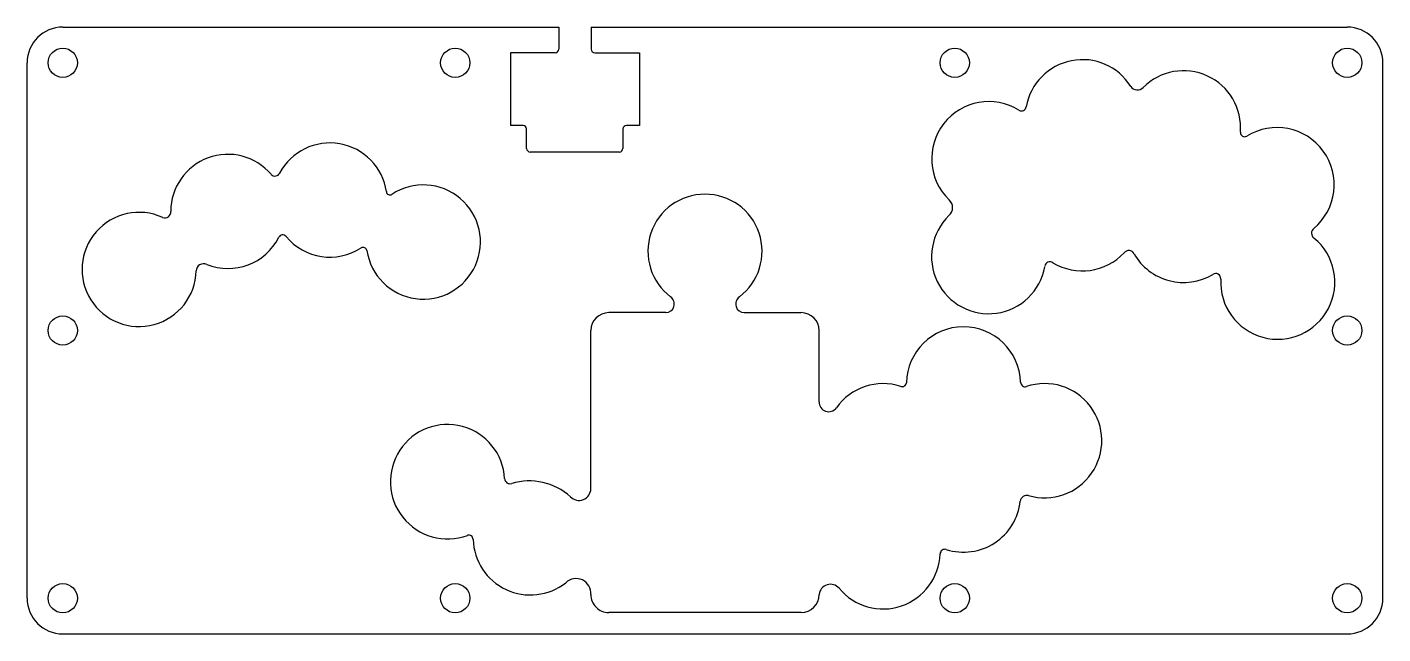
# Model space of a CAD drawing. Header units: millimetres. Extents: x 0 to 380, y 0 to 170.
import ezdxf

# ---------------------------------------------------------------- set-up
doc = ezdxf.new("R2010")
doc.units = ezdxf.units.MM
doc.layers.get('0').update_dxf_attribs({"lineweight": 25, "true_color": 0xffffff})

msp = doc.modelspace()

# ---------------------------------------------------------------- linework, layer by layer
for p, q in [((10, 170), (149, 170)), ((149, 170), (149, 163.8)), ((158.1, 170), (370, 170)), ((158.1, 170), (158.1, 163.8)), ((0, 10), (0, 160)), ((148, 162.8), (135.5, 162.8)), ((135.5, 162.8), (135.5, 142.45)), ((159.1, 162.8), (171.6, 162.8)), ((171.6, 162.8), (171.6, 142.45)), ((380, 10), (380, 160)), ((139, 142.45), (135.5, 142.45)), ((140, 136), (140, 141.45)), ((167, 141.45), (167, 136)), ((171.6, 142.45), (168, 142.45)), ((166, 135), (141, 135)), ((179, 90), (163, 90)), ((201, 90), (217, 90)), ((158, 40.7), (158, 85)), ((222, 65), (222, 85)), ((217, 6), (163, 6)), ((10, 0), (370, 0))]:
    msp.add_line(p, q)
for centre in [(10, 160), (120, 160), (260, 160), (370, 160), (10, 85), (370, 85), (10, 10), (120, 10), (260, 10), (370, 10)]:
    msp.add_circle(centre, 4.1)
for centre, radius, start, end in [((10, 160), 10, 90, 180), ((370, 160), 10, 0, 90), ((147.97, 163.83), 1.03, 271.54, 358.46), ((159.13, 163.83), 1.03, 181.54, 268.46), ((295.78, 144.9), 15.99, 32.1195, 169.9132), ((324.13, 141.77), 16, 355.6529, 134.9374), ((311.2, 154.61), 2.23, 212.9384, 316.9539), ((269.54, 133.11), 16.01, 58.0975, 226.0157), ((278.68, 147.9), 1.38, 240.5798, 351.6318), ((138.97, 141.42), 1.03, 1.54, 88.46), ((168.03, 141.42), 1.03, 91.54, 178.46), ((350.35, 125.86), 16, 309.8666, 122.1453), ((84.89, 121.55), 16, 8.4503, 151.8353), ((341.31, 140.52), 1.23, 178.3767, 295.4171), ((56.26, 118.36), 16, 40.5365, 180), ((141.03, 136.03), 1.03, 181.54, 268.46), ((165.97, 136.03), 1.03, 271.54, 358.46), ((69.49, 129.72), 1.44, 222.3201, 334.3032), ((111.07, 109.78), 16, 188.374, 123.4883), ((101.7, 123.96), 0.993, 183.2439, 302.6575), ((190, 107.19), 16, 307.0205, 232.9795), ((31.39, 102.1), 16, 65.6267, 358.4984), ((38.59, 118.24), 1.68, 249.1613, 3.9499), ((256.5, 119.42), 2.9, 310.3146, 48.4956), ((269.5, 105.71), 16, 134.0724, 349.8013), ((56.27, 118.35), 15.99, 248.2394, 333.1462), ((71.62, 110.6), 1.2, 36.977, 154.1817), ((84.89, 121.58), 16.02, 219.7859, 302.8808), ((350.53, 98.55), 16, 176.9208, 50.5682), ((361.69, 112.28), 1.69, 129.7091, 233.7246), ((94.17, 107.19), 1.1, 13.5834, 121.8533), ((295.78, 117.69), 16, 238.8159, 316.9459), ((308.77, 105.76), 1.64, 26.0102, 142.3659), ((324.13, 114.48), 16.02, 209.9541, 300.7651), ((49.44, 101.65), 2.06, 63.9265, 179.1431), ((286.71, 102.78), 1.46, 57.0686, 171.0524), ((333.13, 99.54), 1.43, 354.8583, 124.5041), ((178.97, 92.43), 2.43, 270.7023, 54.9004), ((201.03, 92.43), 2.43, 125.0996, 269.2977), ((163, 85), 5, 90, 180), ((217, 85), 5, 0, 90), ((262.46, 70.04), 16, 1.6584, 178.8316), ((239.92, 54.11), 16.01, 71.9476, 144.8872), ((245.29, 70.44), 1.18, 250.063, 356.0733), ((279.77, 70.55), 1.31, 182.4034, 284.9091), ((285.21, 54.12), 16.01, 253.5823, 108.616), ((224.68, 64.93), 2.68, 178.4245, 323.2175), ((117.84, 42.64), 16.03, 3.0959, 290.2993), ((135.36, 43.59), 1.52, 183.0502, 287.8548), ((140.76, 25.65), 17.21, 47.9848, 106.645), ((154.68, 40.72), 3.32, 223.4633, 359.7128), ((280.28, 36.87), 1.94, 77.8825, 170.1171), ((262.46, 38.91), 16.01, 252.4823, 353.895), ((123.77, 26.44), 1.23, 1.2943, 107.8547), ((141.05, 26.96), 16.05, 181.7835, 308.1563), ((257.24, 22.37), 1.33, 72.5935, 178.8459), ((239.91, 22.99), 16.01, 219.681, 357.8725), ((153.85, 11.33), 4.17, 355.6497, 133.7405), ((225.16, 10.72), 3.18, 40.2269, 174.5963), ((10, 10), 10, 180, 270), ((163.01, 11.01), 5.01, 179.903, 269.903), ((216.99, 11.01), 5.01, 270.097, 0.097), ((370, 10), 10, 270, 0)]:
    msp.add_arc(centre, radius, start, end)

doc.saveas('drawing.dxf')
